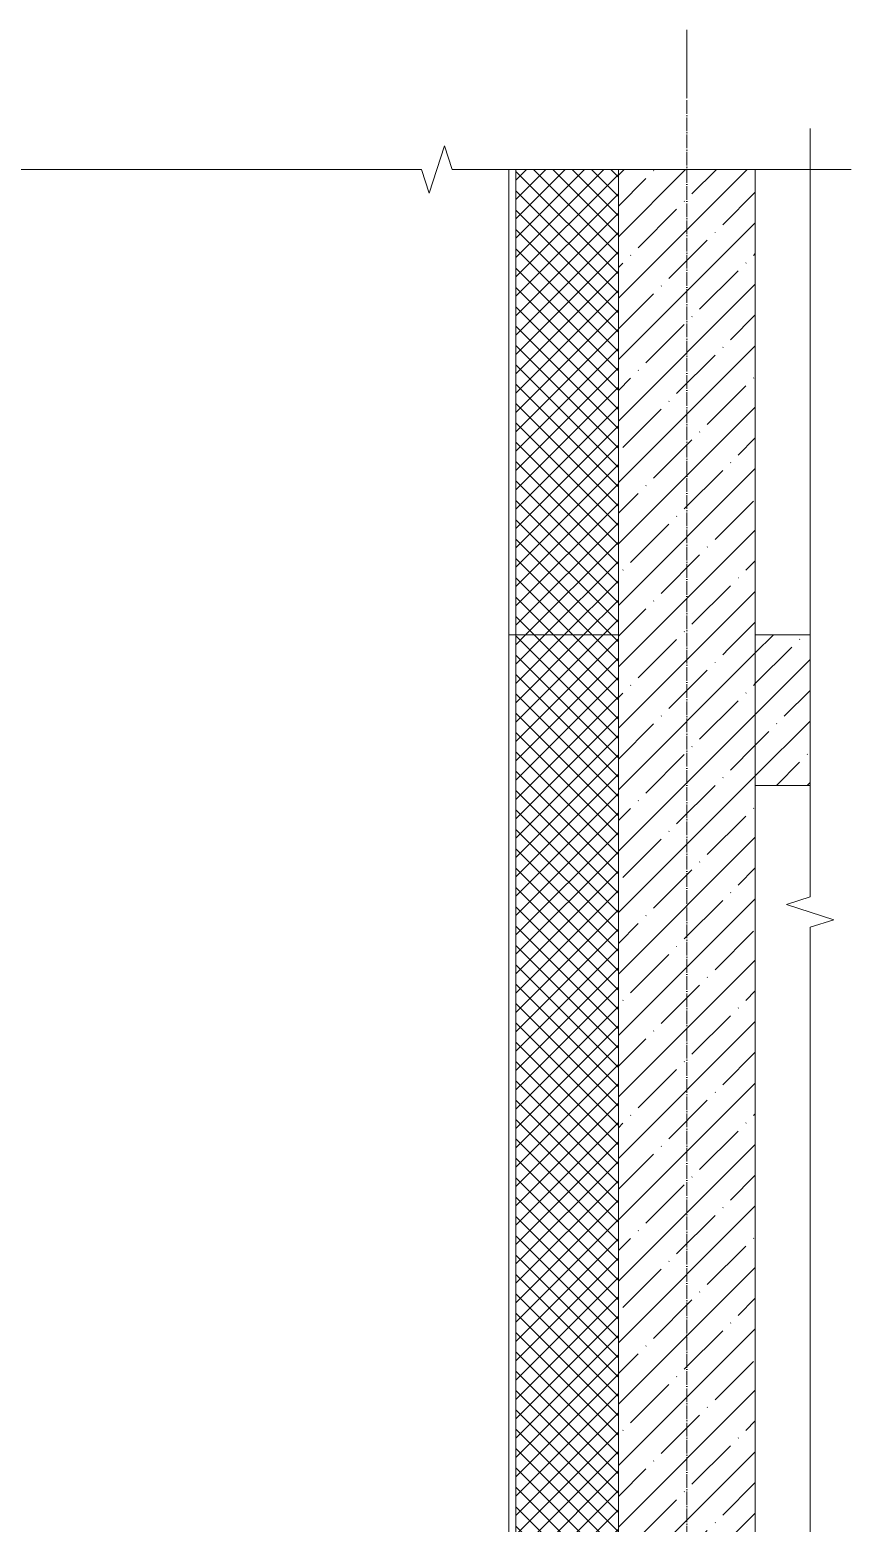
# Model space of a CAD drawing. Header units: millimetres. Extents: x -6516 to 17647, y -4389 to 6814.
# Drawn here: x 11820 to 13020, y -1378 to 804 of the extents above; entities that cross this region are included whole.
import ezdxf

# ---------------------------------------------------------------- set-up
doc = ezdxf.new("R2010")
doc.units = ezdxf.units.MM
doc.linetypes.add('02 Штрихпунктирная _20 мм_', pattern=[25, 20, -2.5, 0, -2.5])
for name, color, linetype, lineweight in [('AA_Oformlenie', 7, 'Continuous', 9), ('AA_Vinoska', 7, 'Continuous', 9), ('AF_Perekritie', 7, 'Continuous', 60), ('AF_Perekritie_Опалубка_Существующая', 253, 'Continuous', 20), ('AF_Stena', 7, 'Continuous', 60), ('AF_Stena_Опалубка_Существующая', 253, 'Continuous', 20), ('Оси', 7, 'Continuous', 9)]:
    doc.layers.add(name, color=color, linetype=linetype, lineweight=lineweight)
pattern_1 = [(45, (11249.16, -300), (-44.9013, 44.9013), []), (45, (11294.06, -300), (-44.9013, 44.9013), [79.375, -15.875, 0.6706, -15.204])]
pattern_2 = [(45, (11249.158, -300), (-14.14214, 14.14214), []), (135, (11249.158, -300), (-14.14214, -14.14214), [])]

# ---------------------------------------------------------------- blocks, each defined once
blk = doc.blocks.new('011_Прямоугольник обрыва _ЭлУзла_ - 011_Прямоугольник обрыва _ЭлУзла_-3951288-КР_РЗ_Арм_2')
at = {"layer": 'AA_Oformlenie'}
for p, q in [((-20764.1, 600), (-19717.6, 600)), ((-19673.1, 600), (-19150.1, 600)), ((-19150.1, 600), (-19150.1, -462.8)), ((-19150.1, -507.4), (-19150.1, -2633.5))]:
    blk.add_line(p, q, dxfattribs=at)

msp = doc.modelspace()

# ---------------------------------------------------------------- hatches: boundary and pattern name
at = {"layer": 'AF_Perekritie', "lineweight": 9}
h = msp.add_hatch(dxfattribs=at)
h.set_pattern_fill('FP_14', color=256, style=0, pattern_type=2)
h.set_pattern_definition(pattern_1)
h.paths.add_polyline_path([(12879.6218, -300), (12959.6218, -300), (12959.6218, -80), (12879.6218, -80), (12879.6218, -100)])
at = {"layer": 'AF_Stena', "lineweight": 9}
h = msp.add_hatch(dxfattribs=at)
h.set_pattern_fill('FP_15', color=256, style=0, pattern_type=2)
h.set_pattern_definition(pattern_2)
h.paths.add_polyline_path([(12679.6218, -80), (12679.6218, 600), (12529.6218, 600), (12529.6218, -80)])
h = msp.add_hatch(dxfattribs=at)
h.set_pattern_fill('FP_14', color=256, style=0, pattern_type=2)
h.set_pattern_definition(pattern_1)
h.paths.add_polyline_path([(12879.6218, -100), (12879.6218, 600), (12679.6218, 600), (12679.6218, -100)])
h = msp.add_hatch(dxfattribs=at)
h.set_pattern_fill('FP_15', color=256, style=0, pattern_type=2)
h.set_pattern_definition(pattern_2)
h.paths.add_polyline_path([(12540.2411, -3020), (12679.6218, -3020), (12679.6218, -80), (12529.6218, -80), (12529.6218, -3020)])
h = msp.add_hatch(dxfattribs=at)
h.set_pattern_fill('FP_14', color=256, style=0, pattern_type=2)
h.set_pattern_definition(pattern_1)
h.paths.add_polyline_path([(12879.6218, -2910), (12879.6218, -100), (12679.6218, -100), (12679.6218, -2910)])

# ---------------------------------------------------------------- linework, layer by layer
at = {"layer": 'AA_Vinoska'}
for p, q in [((12959.6218, 600), (12959.6218, 660)), ((12425.3585, 634.6601), (12414.0967, 600)), ((12436.6202, 600), (12425.3585, 634.6601)), ((12392.0967, 600), (12403.0967, 565.359)), ((12403.0967, 565.359), (12414.0967, 600)), ((12959.6218, 600), (13019.6218, 600)), ((12959.6218, -462.8278), (12924.9618, -474.0896)), ((12924.9618, -474.0896), (12959.6218, -485.3513)), ((12994.2629, -496.3513), (12959.6218, -485.3513)), ((12959.6218, -507.3513), (12994.2629, -496.3513))]:
    msp.add_line(p, q, dxfattribs=at)
at = {"layer": 'AF_Perekritie_Опалубка_Существующая'}
for p, q in [((12959.6218, -80), (12879.6218, -80)), ((12879.6218, -100), (12879.6218, -300)), ((12879.6218, -300), (12959.6218, -300))]:
    msp.add_line(p, q, dxfattribs=at)
at = {"layer": 'AF_Perekritie_Опалубка_Существующая', "lineweight": 9}
msp.add_line((12879.6218, -80), (12879.6218, -100), dxfattribs=at)
at = {"layer": 'AF_Stena_Опалубка_Существующая'}
for p, q in [((12519.6218, 600), (12519.6218, -80)), ((12529.6218, -80), (12529.6218, 600)), ((12679.6218, 600), (12679.6218, -100)), ((12679.6218, -80), (12679.6218, 600)), ((12879.6218, -80), (12879.6218, 600)), ((12679.6218, -80), (12519.6218, -80)), ((12519.6218, -80), (12519.6218, -3020)), ((12519.6218, -80), (12679.6218, -80)), ((12529.6218, -3020), (12529.6218, -80)), ((12679.6218, -3020), (12679.6218, -80)), ((12879.6218, -100), (12879.6218, -80)), ((12679.6218, -100), (12679.6218, -2910)), ((12879.6218, -2910), (12879.6218, -100))]:
    msp.add_line(p, q, dxfattribs=at)
at = {"layer": 'Оси'}
msp.add_line((12779.6218, 704.214), (12779.6218, 804.214), dxfattribs=at)
at = {"layer": 'Оси', "linetype": '02 Штрихпунктирная _20 мм_'}
msp.add_line((12779.6218, -3912.0111), (12779.6218, 704.214), dxfattribs=at)

# ---------------------------------------------------------------- block references
at = {"layer": 'AA_Oformlenie'}
msp.add_blockref('011_Прямоугольник обрыва _ЭлУзла_ - 011_Прямоугольник обрыва _ЭлУзла_-3951288-КР_РЗ_Арм_2', (32109.6834, 0), dxfattribs=at)

doc.saveas('drawing.dxf')
